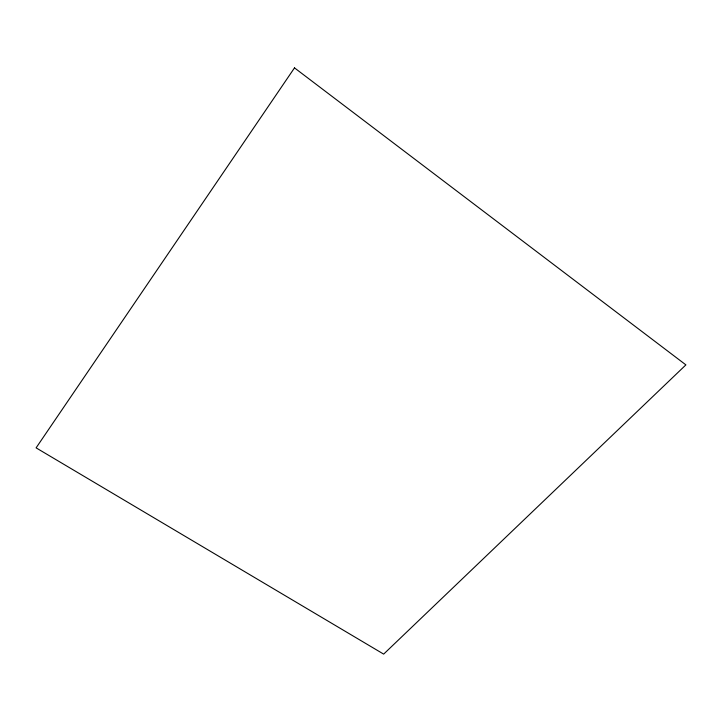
<?xml version="1.0" encoding="UTF-8"?>
<svg xmlns="http://www.w3.org/2000/svg" width="722" height="722" viewBox="0 0 722 722"><rect width="100%" height="100%" fill="white"/><g stroke="black" fill="none" stroke-linecap="round" stroke-linejoin="round"><path stroke-width="1.08" d="M294.495 67.886L36.1 447.857L383.662 654.114L685.9 364.881L294.495 67.886"/></g></svg>
